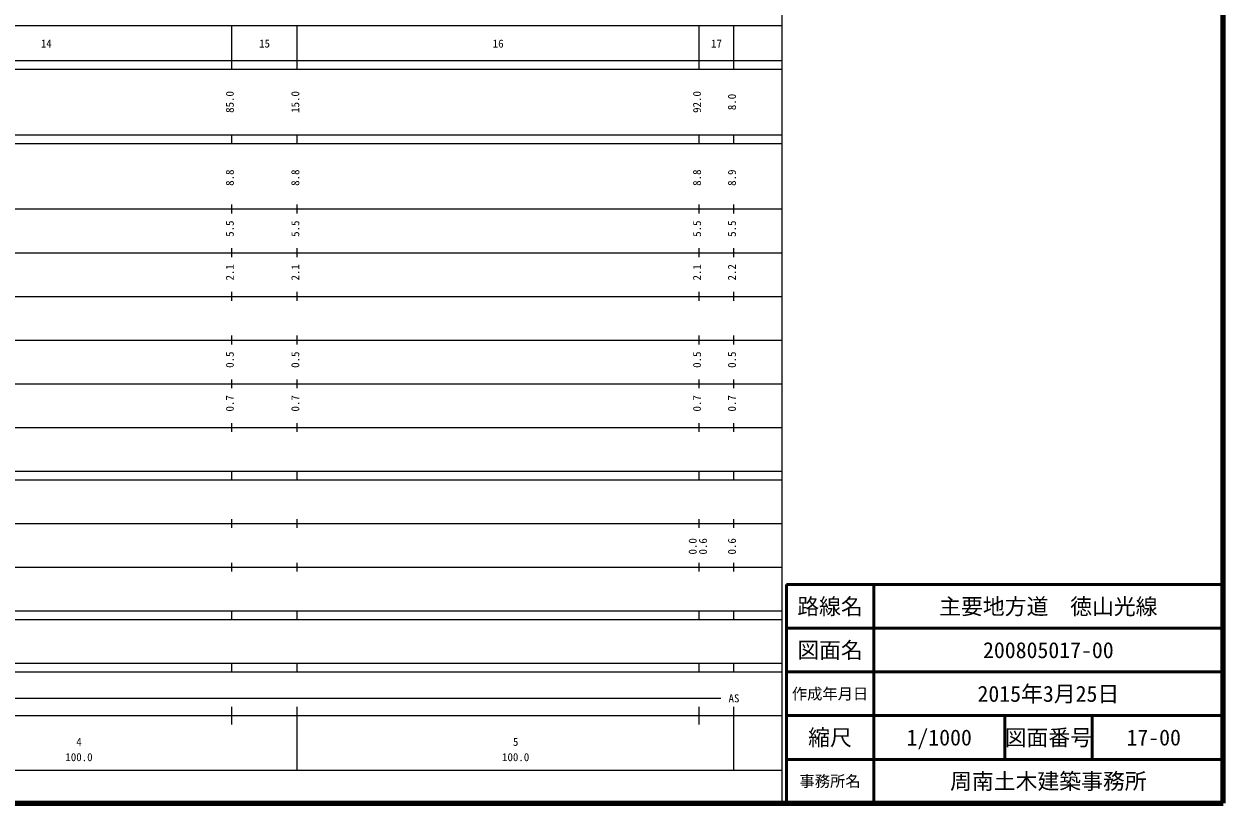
# Model space of a CAD drawing. Units: millimetres on the paper, enlarged 1000 times. Extents: x 40000 to 680000, y 20000 to 380000.
# Drawn here: x 405402 to 680000, y 20000 to 198357 of the extents above; entities that cross this region are included whole.
import ezdxf
from ezdxf.enums import TextEntityAlignment as Align

# ---------------------------------------------------------------- set-up
doc = ezdxf.new("R2010")
doc.units = ezdxf.units.MM
doc.header["$LTSCALE"] = 1000
for name, color, linetype, lineweight in [('M-TTL', 2, 'Continuous', 140), ('M-TTL-BAND', 7, 'Continuous', 25), ('M-TTL-FRAM', 2, 'Continuous', 50), ('M-TTL-LINE', 7, 'Continuous', 50)]:
    doc.layers.add(name, color=color, linetype=linetype, lineweight=lineweight)
doc.layers.add('M-TTL-TXT', color=7, linetype='Continuous')
doc.styles.add('ＭＳ ゴシック', font='')
doc.styles.get('ＭＳ ゴシック').set_extended_font_data('MS Gothic')

msp = doc.modelspace()

# ---------------------------------------------------------------- linework, layer by layer
at = {"layer": 'M-TTL'}
for p, q in [((680000, 20000), (680000, 380000)), ((40000, 20000), (680000, 20000))]:
    msp.add_line(p, q, dxfattribs=at)
at = {"layer": 'M-TTL-BAND'}
for p, q in [((579000, 20000), (579000, 370000)), ((68000, 198000), (579000, 198000)), ((453000, 188000), (453000, 198000)), ((468000, 188000), (468000, 198000)), ((560000, 188000), (560000, 198000)), ((568000, 188000), (568000, 198000)), ((40000, 190000), (579000, 190000)), ((40000, 188000), (579000, 188000)), ((40000, 173000), (579000, 173000)), ((453000, 171000), (453000, 173000)), ((468000, 171000), (468000, 173000)), ((560000, 171000), (560000, 173000)), ((568000, 171000), (568000, 173000)), ((40000, 171000), (579000, 171000)), ((453000, 155000), (453000, 157000)), ((468000, 155000), (468000, 157000)), ((560000, 155000), (560000, 157000)), ((568000, 155000), (568000, 157000)), ((40000, 156000), (579000, 156000)), ((46000, 146000), (579000, 146000)), ((453000, 145000), (453000, 147000)), ((468000, 145000), (468000, 147000)), ((560000, 145000), (560000, 147000)), ((568000, 145000), (568000, 147000)), ((52000, 136000), (579000, 136000)), ((453000, 135000), (453000, 137000)), ((468000, 135000), (468000, 137000)), ((560000, 135000), (560000, 137000)), ((568000, 135000), (568000, 137000)), ((453000, 125000), (453000, 127000)), ((468000, 125000), (468000, 127000)), ((560000, 125000), (560000, 127000)), ((568000, 125000), (568000, 127000)), ((46000, 126000), (579000, 126000)), ((52000, 116000), (579000, 116000)), ((453000, 115000), (453000, 117000)), ((468000, 115000), (468000, 117000)), ((560000, 115000), (560000, 117000)), ((568000, 115000), (568000, 117000)), ((46000, 106000), (579000, 106000)), ((453000, 105000), (453000, 107000)), ((468000, 105000), (468000, 107000)), ((560000, 105000), (560000, 107000)), ((568000, 105000), (568000, 107000)), ((40000, 96000), (579000, 96000)), ((40000, 94000), (579000, 94000)), ((453000, 94000), (453000, 96000)), ((468000, 94000), (468000, 96000)), ((560000, 94000), (560000, 96000)), ((568000, 94000), (568000, 96000)), ((49000, 84000), (579000, 84000)), ((453000, 83000), (453000, 85000)), ((468000, 83000), (468000, 85000)), ((560000, 83000), (560000, 85000)), ((568000, 83000), (568000, 85000)), ((453000, 73000), (453000, 75000)), ((468000, 73000), (468000, 75000)), ((560000, 73000), (560000, 75000)), ((568000, 73000), (568000, 75000)), ((40000, 74000), (579000, 74000)), ((40000, 64000), (579000, 64000)), ((453000, 62000), (453000, 64000)), ((468000, 62000), (468000, 64000)), ((560000, 62000), (560000, 64000)), ((568000, 62000), (568000, 64000)), ((40000, 62000), (579000, 62000)), ((40000, 52000), (579000, 52000)), ((40000, 50000), (579000, 50000)), ((453000, 50000), (453000, 52000)), ((468000, 50000), (468000, 52000)), ((560000, 50000), (560000, 52000)), ((568000, 50000), (568000, 52000)), ((71000, 44000), (565000, 44000)), ((453000, 38000), (453000, 42000)), ((468000, 27500), (468000, 42000)), ((560000, 38000), (560000, 42000)), ((568000, 27500), (568000, 42000)), ((40000, 40000), (579000, 40000)), ((68000, 27500), (579000, 27500))]:
    msp.add_line(p, q, dxfattribs=at)
at = {"layer": 'M-TTL-FRAM'}
for p, q in [((680000, 70000), (580000, 70000)), ((580000, 70000), (580000, 20000))]:
    msp.add_line(p, q, dxfattribs=at)
at = {"layer": 'M-TTL-LINE'}
for p, q in [((600000, 70000), (600000, 20000)), ((680000, 60000), (580000, 60000)), ((680000, 50000), (580000, 50000)), ((680000, 40000), (580000, 40000)), ((630000, 40000), (630000, 30000)), ((650000, 40000), (650000, 30000)), ((680000, 30000), (580000, 30000))]:
    msp.add_line(p, q, dxfattribs=at)

# ---------------------------------------------------------------- texts
at = {"layer": 'M-TTL-BAND', "style": 'ＭＳ ゴシック'}
for s, p in [('14', (410500, 192405)), ('15', (460500, 192405)), ('16', (514000, 192405)), ('17', (564000, 192405)), ('AS', (568000, 42500)), ('4', (418000, 32523)), ('5', (518000, 32523)), ('100.0', (418000, 29033)), ('100.0', (518000, 29033))]:
    msp.add_text(s, height=1833, dxfattribs=at).set_placement(p, align=Align.BOTTOM_CENTER)
for s, p in [('85.0', (454000, 180500)), ('15.0', (469000, 180500)), ('92.0', (561000, 180500)), ('8.0', (569000, 180500)), ('8.8', (454000, 163174)), ('8.8', (469000, 163174)), ('8.8', (561000, 163174)), ('8.9', (569000, 163174)), ('5.5', (454000, 151500)), ('5.5', (469000, 151500)), ('5.5', (561000, 151500)), ('5.5', (569000, 151500)), ('2.1', (454000, 141500)), ('2.1', (469000, 141500)), ('2.1', (561000, 141500)), ('2.2', (569000, 141500)), ('0.5', (454000, 121500)), ('0.5', (469000, 121500)), ('0.5', (561000, 121500)), ('0.5', (569000, 121500)), ('0.7', (454000, 111500)), ('0.7', (469000, 111500)), ('0.7', (561000, 111500)), ('0.7', (569000, 111500)), ('0.0', (560000, 78764)), ('0.6', (562370, 78764)), ('0.6', (569000, 78764))]:
    msp.add_text(s, height=1833, rotation=90, dxfattribs=at).set_placement(p, align=Align.BOTTOM_CENTER)
at = {"layer": 'M-TTL-TXT', "style": 'ＭＳ ゴシック'}
for s, height, p in [('路線名', 3666, (590000, 65000)), ('路線名', 3666, (590000, 65000)), ('主要地方道\u3000徳山光線', 3666, (640000, 65000)), ('図面名', 3666, (590000, 55000)), ('図面名', 3666, (590000, 55000)), ('200805017-00', 3666, (640000, 55000)), ('2015年3月25日', 3666, (640000, 45000)), ('作成年月日', 2566, (590000, 45000)), ('作成年月日', 2566, (590000, 45000)), ('縮尺', 3666, (590000, 35000)), ('縮尺', 3666, (590000, 35000)), ('1/1000', 3666, (615000, 35000)), ('図面番号', 3666, (640000, 35000)), ('図面番号', 3666, (640000, 35000)), ('17-00', 3666, (664125, 35000)), ('事務所名', 2566, (590000, 25000)), ('事務所名', 2566, (590000, 25000)), ('周南土木建築事務所', 3666, (640000, 25000))]:
    msp.add_text(s, height=height, dxfattribs=at).set_placement(p, align=Align.MIDDLE_CENTER)

doc.saveas('drawing.dxf')
